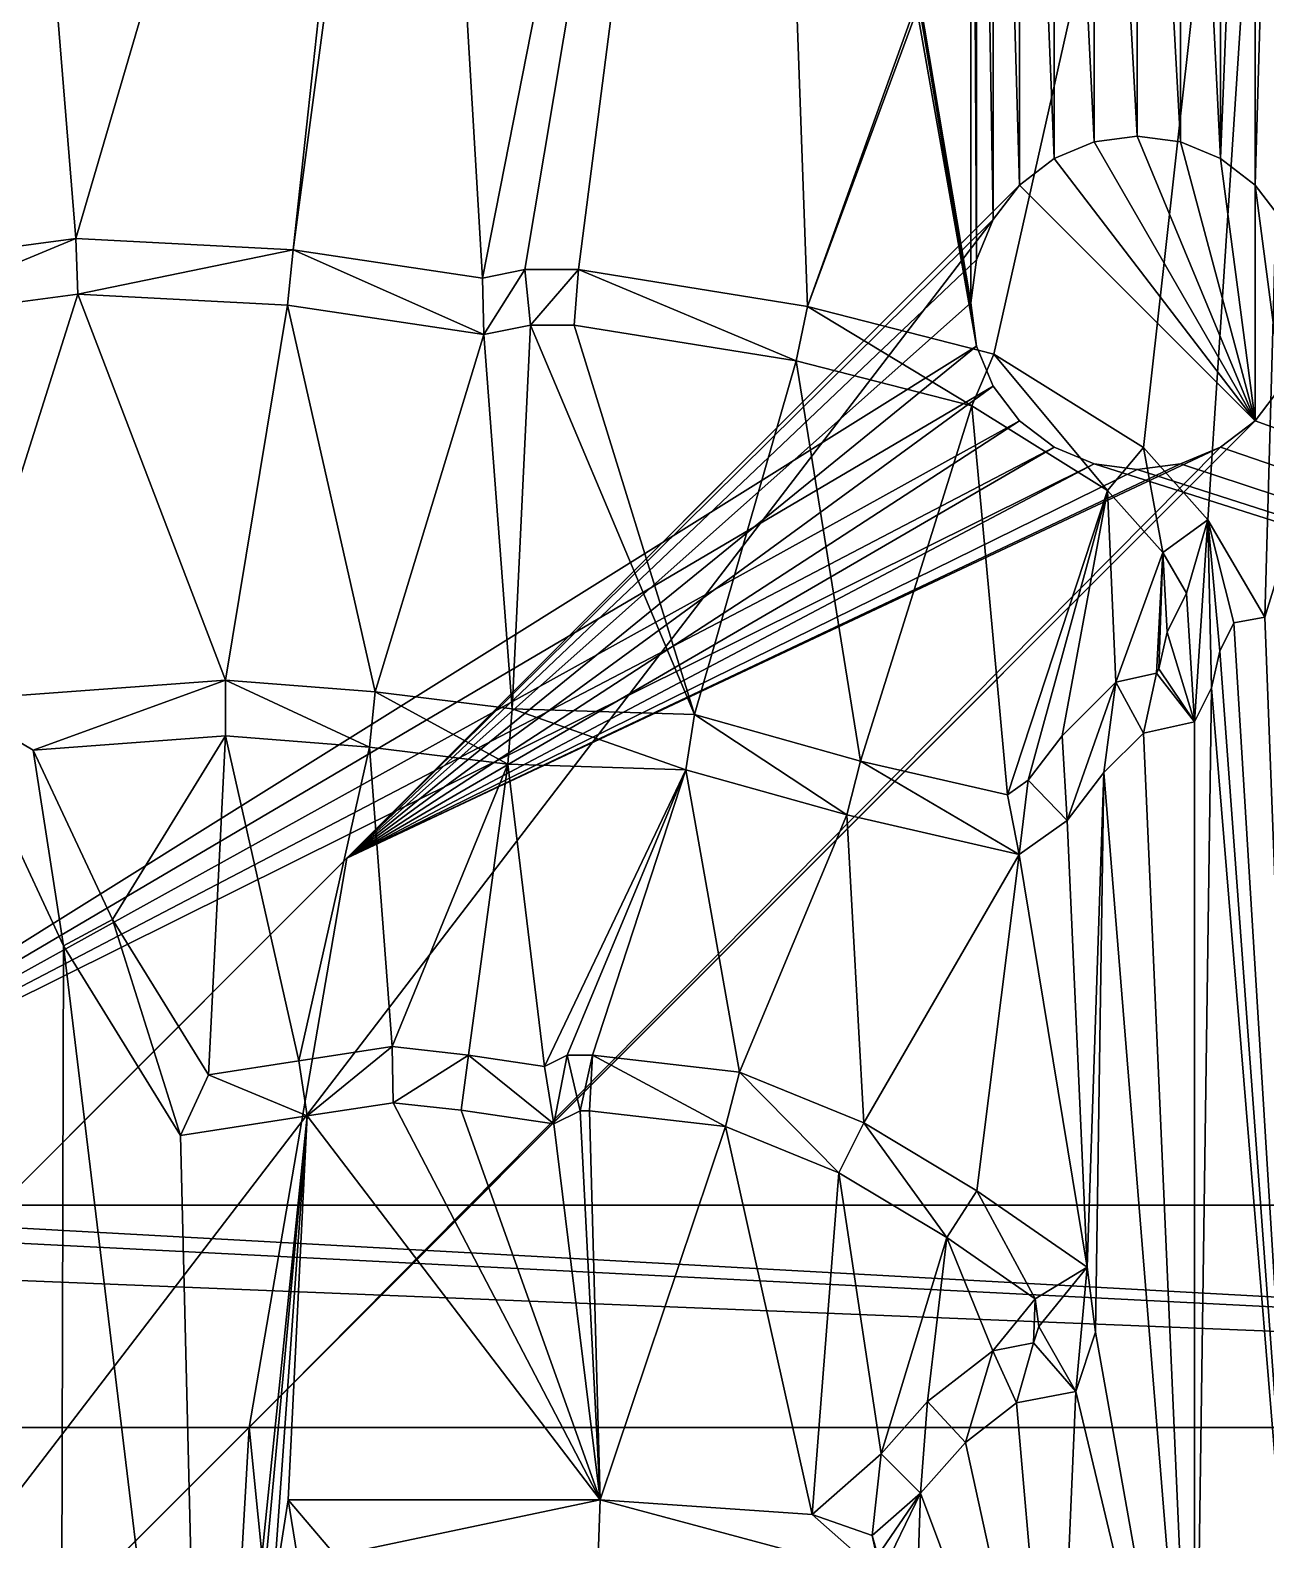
# Model space of a CAD drawing. Extents: x 10 to 110, y 10 to 115.
# Drawn here: x 45.03 to 56.16, y 43.86 to 57.46 of the extents above; entities that cross this region are included whole.
import ezdxf

# ---------------------------------------------------------------- set-up
doc = ezdxf.new("R2010")
doc.units = 0
doc.header["$MEASUREMENT"] = 0
doc.layers.add('STL2DXF', color=7, linetype='Continuous')

msp = doc.modelspace()

# ---------------------------------------------------------------- linework, layer by layer
at = {"layer": 'STL2DXF'}
for points in [[(53.5, 65, 5.5), (43.375, 115, 5.5), (53.5, 55, 5.5)], [(43.375, 112.125, 5.5), (53.551, 54.612, 5.5), (43.375, 115, 5.5)], [(43.375, 115, 5.5), (53.551, 54.612, 5.5), (53.5, 55, 5.5)], [(43.375, 112.125, 5.5), (41.175, 46.875, 5.5), (53.551, 54.612, 5.5)], [(51.569, 67.749, -0.6), (70, 105, -0.6), (52.028, 54.969, -0.6)], [(52.028, 54.969, -0.6), (70, 105, -0.6), (56.569, 67.249, -0.6)], [(49.102, 55.224, -0.6), (48.569, 64.249, -0.6), (51.569, 67.749, -0.6)], [(49.102, 55.224, -0.6), (51.569, 67.749, -0.6), (49.484, 55.3, -0.6)], [(49.484, 55.3, -0.6), (51.569, 67.749, -0.6), (49.967, 55.3, -0.6)], [(49.967, 55.3, -0.6), (51.569, 67.749, -0.6), (52.028, 54.969, -0.6)], [(52.028, 54.969, -0.6), (56.569, 67.249, -0.6), (53.708, 54.537, -0.6)], [(53.708, 54.537, -0.6), (56.569, 67.249, -0.6), (55.056, 53.697, -0.6)], [(55.056, 53.697, -0.6), (56.569, 67.249, -0.6), (55.635, 53.048, -0.6)], [(55.635, 53.048, -0.6), (56.569, 67.249, -0.6), (56.15, 52.17, -0.6)], [(56.15, 52.17, -0.6), (56.569, 67.249, -0.6), (56.513, 53.347, -0.6)], [(43.53, 55.326, -0.6), (44.569, 66.249, -0.6), (45.438, 55.58, -0.6)], [(45.438, 55.58, -0.6), (44.569, 66.249, -0.6), (48.569, 66.249, -0.6)], [(45.438, 55.58, -0.6), (48.569, 66.249, -0.6), (47.397, 55.478, -0.6)], [(47.397, 55.478, -0.6), (48.569, 66.249, -0.6), (48.569, 64.249, -0.6)], [(53.551, 55.388, 5.5), (53.5, 65, 5.5), (53.5, 55, 5.5)], [(53.5, 65, 5.5), (53.551, 55.388, 5.5), (53.551, 64.612, 5.5)], [(53.551, 64.612, 5.5), (53.551, 55.388, 5.5), (53.701, 55.75, 5.5)], [(53.551, 64.612, 5.5), (53.701, 55.75, 5.5), (53.701, 64.25, 5.5)], [(47.397, 55.478, -0.6), (48.569, 64.249, -0.6), (49.102, 55.224, -0.6)], [(53.701, 64.25, 5.5), (53.701, 55.75, 5.5), (53.939, 56.061, 5.5)], [(53.701, 64.25, 5.5), (53.939, 56.061, 5.5), (53.939, 63.939, 5.5)], [(56.061, 63.939, 5.5), (56.061, 56.061, 5.5), (56.299, 64.25, 5.5)], [(56.299, 64.25, 5.5), (56.061, 56.061, 5.5), (56.299, 55.75, 5.5)], [(53.939, 63.939, 5.5), (53.939, 56.061, 5.5), (54.25, 56.299, 5.5)], [(53.939, 63.939, 5.5), (54.25, 56.299, 5.5), (54.25, 63.701, 5.5)], [(55.75, 63.701, 5.5), (55.75, 56.299, 5.5), (56.061, 63.939, 5.5)], [(56.061, 63.939, 5.5), (55.75, 56.299, 5.5), (56.061, 56.061, 5.5)], [(54.25, 63.701, 5.5), (54.25, 56.299, 5.5), (54.612, 56.449, 5.5)], [(54.25, 63.701, 5.5), (54.612, 56.449, 5.5), (54.612, 63.551, 5.5)], [(55.388, 63.551, 5.5), (55.75, 56.299, 5.5), (55.75, 63.701, 5.5)], [(54.612, 63.551, 5.5), (54.612, 56.449, 5.5), (55, 56.5, 5.5)], [(54.612, 63.551, 5.5), (55, 56.5, 5.5), (55, 63.5, 5.5)], [(55, 63.5, 5.5), (55.388, 56.449, 5.5), (55.388, 63.551, 5.5)], [(55, 63.5, 5.5), (55, 56.5, 5.5), (55.388, 56.449, 5.5)], [(55.388, 63.551, 5.5), (55.388, 56.449, 5.5), (55.75, 56.299, 5.5)], [(54.25, 56.299), (56.061, 53.939), (54.612, 56.449)], [(54.612, 56.449, 5.5), (54.25, 56.299), (54.612, 56.449)], [(54.25, 56.299), (54.612, 56.449, 5.5), (54.25, 56.299, 5.5)], [(54.612, 56.449), (56.061, 53.939), (55, 56.5)], [(55, 56.5, 5.5), (54.612, 56.449), (55, 56.5)], [(54.612, 56.449), (55, 56.5, 5.5), (54.612, 56.449, 5.5)], [(55, 56.5), (56.061, 53.939), (55.388, 56.449)], [(55.388, 56.449, 5.5), (55, 56.5), (55.388, 56.449)], [(55, 56.5), (55.388, 56.449, 5.5), (55, 56.5, 5.5)], [(55.388, 56.449), (56.061, 53.939), (55.75, 56.299)], [(55.75, 56.299, 5.5), (55.388, 56.449), (55.75, 56.299)], [(55.388, 56.449), (55.75, 56.299, 5.5), (55.388, 56.449, 5.5)], [(53.939, 56.061), (56.061, 53.939), (54.25, 56.299)], [(54.25, 56.299, 5.5), (53.939, 56.061), (54.25, 56.299)], [(53.939, 56.061), (54.25, 56.299, 5.5), (53.939, 56.061, 0.5)], [(53.939, 56.061, 0.5), (54.25, 56.299, 5.5), (53.939, 56.061, 5.5)], [(55.75, 56.299), (56.061, 53.939), (56.061, 56.061)], [(56.061, 56.061, 5.5), (55.75, 56.299), (56.061, 56.061)], [(55.75, 56.299), (56.061, 56.061, 5.5), (55.75, 56.299, 5.5)], [(53.939, 56.061, 0.5), (37.879, 40), (53.939, 56.061)], [(37.879, 40), (53.939, 56.061, 0.5), (47.879, 50, 0.5)], [(37.879, 40), (40, 37.879), (53.939, 56.061)], [(53.939, 56.061), (40, 37.879), (56.061, 53.939)], [(53.701, 55.75, 0.5), (47.879, 50, 0.5), (53.939, 56.061, 0.5)], [(53.939, 56.061, 0.5), (53.701, 55.75, 5.5), (53.701, 55.75, 0.5)], [(53.701, 55.75, 5.5), (53.939, 56.061, 0.5), (53.939, 56.061, 5.5)], [(56.061, 56.061), (56.061, 53.939), (56.299, 54.25)], [(56.061, 56.061), (56.299, 54.25), (56.299, 55.75)], [(56.061, 56.061, 5.5), (56.299, 55.75), (56.299, 55.75, 5.5)], [(56.299, 55.75), (56.061, 56.061, 5.5), (56.061, 56.061)], [(53.551, 55.388, 0.5), (47.879, 50, 0.5), (53.701, 55.75, 0.5)], [(53.701, 55.75, 0.5), (53.551, 55.388, 5.5), (53.551, 55.388, 0.5)], [(53.551, 55.388, 5.5), (53.701, 55.75, 0.5), (53.701, 55.75, 5.5)], [(43.653, 54.838, -0.4), (43.53, 55.326, -0.4), (45.438, 55.58, -0.4)], [(45.438, 55.58, -0.6), (43.53, 55.326, -0.4), (43.53, 55.326, -0.6)], [(43.53, 55.326, -0.4), (45.438, 55.58, -0.6), (45.438, 55.58, -0.4)], [(43.653, 54.838, -0.4), (45.438, 55.58, -0.4), (45.458, 55.078, -0.4)], [(45.458, 55.078, -0.4), (45.438, 55.58, -0.4), (47.397, 55.478, -0.4)], [(47.397, 55.478, -0.6), (45.438, 55.58, -0.4), (45.438, 55.58, -0.6)], [(45.438, 55.58, -0.4), (47.397, 55.478, -0.6), (47.397, 55.478, -0.4)], [(45.458, 55.078, -0.4), (47.397, 55.478, -0.4), (47.347, 54.98, -0.4)], [(47.347, 54.98, -0.4), (47.397, 55.478, -0.4), (49.115, 54.716, -0.4)], [(49.115, 54.716, -0.4), (47.397, 55.478, -0.4), (49.102, 55.224, -0.4)], [(49.102, 55.224, -0.6), (47.397, 55.478, -0.4), (47.397, 55.478, -0.6)], [(47.397, 55.478, -0.4), (49.102, 55.224, -0.6), (49.102, 55.224, -0.4)], [(47.879, 50, 0.5), (53.551, 55.388, 0.5), (53.5, 55, 0.5)], [(53.551, 55.388, 0.5), (53.5, 55, 5.5), (53.5, 55, 0.5)], [(53.5, 55, 5.5), (53.551, 55.388, 0.5), (53.551, 55.388, 5.5)], [(49.115, 54.716, -0.4), (49.102, 55.224, -0.4), (49.484, 55.3, -0.4)], [(49.484, 55.3, -0.4), (49.102, 55.224, -0.6), (49.484, 55.3, -0.6)], [(49.102, 55.224, -0.6), (49.484, 55.3, -0.4), (49.102, 55.224, -0.4)], [(49.115, 54.716, -0.4), (49.484, 55.3, -0.4), (49.533, 54.8, -0.4)], [(49.533, 54.8, -0.4), (49.484, 55.3, -0.4), (49.967, 55.3, -0.4)], [(49.967, 55.3, -0.6), (49.484, 55.3, -0.4), (49.484, 55.3, -0.6)], [(49.484, 55.3, -0.4), (49.967, 55.3, -0.6), (49.967, 55.3, -0.4)], [(49.533, 54.8, -0.4), (49.967, 55.3, -0.4), (49.927, 54.8, -0.4)], [(49.927, 54.8, -0.4), (49.967, 55.3, -0.4), (51.926, 54.479, -0.4)], [(51.926, 54.479, -0.4), (49.967, 55.3, -0.4), (52.028, 54.969, -0.4)], [(52.028, 54.969, -0.6), (49.967, 55.3, -0.4), (49.967, 55.3, -0.6)], [(49.967, 55.3, -0.4), (52.028, 54.969, -0.6), (52.028, 54.969, -0.4)], [(44.297, 51.42, -0.6), (43.653, 54.838, -0.6), (45.458, 55.078, -0.6)], [(43.653, 54.838, -0.4), (45.458, 55.078, -0.6), (43.653, 54.838, -0.6)], [(45.458, 55.078, -0.6), (43.653, 54.838, -0.4), (45.458, 55.078, -0.4)], [(44.297, 51.42, -0.6), (45.458, 55.078, -0.6), (46.788, 51.603, -0.6)], [(46.788, 51.603, -0.6), (45.458, 55.078, -0.6), (47.347, 54.98, -0.6)], [(45.458, 55.078, -0.4), (47.347, 54.98, -0.6), (45.458, 55.078, -0.6)], [(47.347, 54.98, -0.6), (45.458, 55.078, -0.4), (47.347, 54.98, -0.4)], [(46.788, 51.603, -0.6), (47.347, 54.98, -0.6), (48.134, 51.497, -0.6)], [(48.134, 51.497, -0.6), (47.347, 54.98, -0.6), (49.115, 54.716, -0.6)], [(47.347, 54.98, -0.4), (49.115, 54.716, -0.6), (47.347, 54.98, -0.6)], [(49.115, 54.716, -0.6), (47.347, 54.98, -0.4), (49.115, 54.716, -0.4)], [(53.551, 54.612, 0.5), (47.879, 50, 0.5), (53.5, 55, 0.5)], [(51.926, 54.479, -0.4), (52.028, 54.969, -0.4), (53.509, 54.072, -0.4)], [(53.509, 54.072, -0.4), (52.028, 54.969, -0.4), (53.708, 54.537, -0.4)], [(53.708, 54.537, -0.6), (52.028, 54.969, -0.4), (52.028, 54.969, -0.6)], [(52.028, 54.969, -0.4), (53.708, 54.537, -0.6), (53.708, 54.537, -0.4)], [(53.5, 55, 0.5), (53.551, 54.612, 5.5), (53.551, 54.612, 0.5)], [(53.551, 54.612, 5.5), (53.5, 55, 0.5), (53.5, 55, 5.5)], [(49.369, 51.346, -0.6), (49.115, 54.716, -0.6), (49.533, 54.8, -0.6)], [(49.115, 54.716, -0.6), (49.533, 54.8, -0.4), (49.533, 54.8, -0.6)], [(49.533, 54.8, -0.4), (49.115, 54.716, -0.6), (49.115, 54.716, -0.4)], [(49.369, 51.346, -0.6), (49.533, 54.8, -0.6), (51.011, 51.294, -0.6)], [(51.011, 51.294, -0.6), (49.533, 54.8, -0.6), (49.927, 54.8, -0.6)], [(49.533, 54.8, -0.4), (49.927, 54.8, -0.6), (49.533, 54.8, -0.6)], [(49.927, 54.8, -0.6), (49.533, 54.8, -0.4), (49.927, 54.8, -0.4)], [(51.011, 51.294, -0.6), (49.927, 54.8, -0.6), (51.926, 54.479, -0.6)], [(49.927, 54.8, -0.4), (51.926, 54.479, -0.6), (49.927, 54.8, -0.6)], [(51.926, 54.479, -0.6), (49.927, 54.8, -0.4), (51.926, 54.479, -0.4)], [(48.134, 51.497, -0.6), (49.115, 54.716, -0.6), (49.369, 51.346, -0.6)], [(53.551, 54.612, 5.5), (41.175, 46.875, 5.5), (53.701, 54.25, 5.5)], [(53.701, 54.25, 0.5), (47.879, 50, 0.5), (53.551, 54.612, 0.5)], [(53.509, 54.072, -0.4), (53.708, 54.537, -0.4), (54.731, 53.311, -0.4)], [(53.551, 54.612, 0.5), (53.701, 54.25, 5.5), (53.701, 54.25, 0.5)], [(53.701, 54.25, 5.5), (53.551, 54.612, 0.5), (53.551, 54.612, 5.5)], [(54.731, 53.311, -0.4), (53.708, 54.537, -0.4), (55.056, 53.697, -0.4)], [(55.056, 53.697, -0.6), (53.708, 54.537, -0.4), (53.708, 54.537, -0.6)], [(53.708, 54.537, -0.4), (55.056, 53.697, -0.6), (55.056, 53.697, -0.4)], [(51.011, 51.294, -0.6), (51.926, 54.479, -0.6), (52.508, 50.874, -0.6)], [(52.508, 50.874, -0.6), (51.926, 54.479, -0.6), (53.509, 54.072, -0.6)], [(51.926, 54.479, -0.4), (53.509, 54.072, -0.6), (51.926, 54.479, -0.6)], [(53.509, 54.072, -0.6), (51.926, 54.479, -0.4), (53.509, 54.072, -0.4)], [(53.701, 54.25, 5.5), (41.175, 46.875, 5.5), (53.939, 53.939, 5.5)], [(53.939, 53.939, 0.5), (47.879, 50, 0.5), (53.701, 54.25, 0.5)], [(53.701, 54.25, 0.5), (53.939, 53.939, 5.5), (53.939, 53.939, 0.5)], [(53.939, 53.939, 5.5), (53.701, 54.25, 0.5), (53.701, 54.25, 5.5)], [(56.061, 53.939, 5.5), (75.625, 46.875, 5.5), (56.299, 54.25, 5.5)], [(56.299, 54.25, 5.5), (56.061, 53.939, 0.5), (56.061, 53.939, 5.5)], [(56.061, 53.939, 0.5), (56.299, 54.25, 5.5), (56.061, 53.939)], [(56.061, 53.939), (56.299, 54.25, 5.5), (56.299, 54.25)], [(52.508, 50.874, -0.6), (53.509, 54.072, -0.6), (53.831, 50.57, -0.6)], [(53.831, 50.57, -0.6), (53.509, 54.072, -0.6), (54.731, 53.311, -0.6)], [(53.509, 54.072, -0.4), (54.731, 53.311, -0.6), (53.509, 54.072, -0.6)], [(54.731, 53.311, -0.6), (53.509, 54.072, -0.4), (54.731, 53.311, -0.4)], [(40, 37.879), (47, 44.875, 0.5), (56.061, 53.939)], [(53.939, 53.939, 5.5), (41.175, 46.875, 5.5), (54.25, 53.701, 5.5)], [(47, 44.875, 0.5), (55.75, 53.701, 0.5), (56.061, 53.939, 0.5)], [(56.061, 53.939), (47, 44.875, 0.5), (56.061, 53.939, 0.5)], [(54.25, 53.701, 0.5), (47.879, 50, 0.5), (53.939, 53.939, 0.5)], [(53.939, 53.939, 0.5), (54.25, 53.701, 5.5), (54.25, 53.701, 0.5)], [(54.25, 53.701, 5.5), (53.939, 53.939, 0.5), (53.939, 53.939, 5.5)], [(55.75, 53.701, 5.5), (75.625, 46.875, 5.5), (56.061, 53.939, 5.5)], [(55.75, 53.701, 0.5), (56.061, 53.939, 5.5), (56.061, 53.939, 0.5)], [(56.061, 53.939, 5.5), (55.75, 53.701, 0.5), (55.75, 53.701, 5.5)], [(54.25, 53.701, 5.5), (41.175, 46.875, 5.5), (54.612, 53.551, 5.5)], [(47, 44.875, 0.5), (47.879, 50, 0.5), (55.75, 53.701, 0.5)], [(55.75, 53.701, 0.5), (47.879, 50, 0.5), (55.388, 53.551, 0.5)], [(54.612, 53.551, 0.5), (47.879, 50, 0.5), (54.25, 53.701, 0.5)], [(54.25, 53.701, 5.5), (54.612, 53.551, 0.5), (54.25, 53.701, 0.5)], [(54.612, 53.551, 0.5), (54.25, 53.701, 5.5), (54.612, 53.551, 5.5)], [(54.731, 53.311, -0.4), (55.056, 53.697, -0.4), (55.229, 52.752, -0.4)], [(55.229, 52.752, -0.4), (55.056, 53.697, -0.4), (55.635, 53.048, -0.4)], [(55.635, 53.048, -0.4), (55.056, 53.697, -0.6), (55.635, 53.048, -0.6)], [(55.056, 53.697, -0.6), (55.635, 53.048, -0.4), (55.056, 53.697, -0.4)], [(55.388, 53.551, 5.5), (75.625, 46.875, 5.5), (55.75, 53.701, 5.5)], [(55.388, 53.551, 0.5), (55.75, 53.701, 5.5), (55.75, 53.701, 0.5)], [(55.75, 53.701, 5.5), (55.388, 53.551, 0.5), (55.388, 53.551, 5.5)], [(54.612, 53.551, 5.5), (41.175, 46.875, 5.5), (75.625, 46.875, 5.5)], [(55.388, 53.551, 0.5), (47.879, 50, 0.5), (55, 53.5, 0.5)], [(55, 53.5, 0.5), (47.879, 50, 0.5), (54.612, 53.551, 0.5)], [(54.612, 53.551, 5.5), (75.625, 46.875, 5.5), (55, 53.5, 5.5)], [(54.612, 53.551, 0.5), (55, 53.5, 5.5), (55, 53.5, 0.5)], [(55, 53.5, 5.5), (54.612, 53.551, 0.5), (54.612, 53.551, 5.5)], [(55, 53.5, 5.5), (75.625, 46.875, 5.5), (55.388, 53.551, 5.5)], [(55, 53.5, 0.5), (55.388, 53.551, 5.5), (55.388, 53.551, 0.5)], [(55.388, 53.551, 5.5), (55, 53.5, 0.5), (55, 53.5, 5.5)], [(53.831, 50.57, -0.6), (54.731, 53.311, -0.6), (54.018, 50.703, -0.6)], [(54.018, 50.703, -0.6), (54.731, 53.311, -0.6), (54.323, 51.101, -0.6)], [(54.323, 51.101, -0.6), (54.731, 53.311, -0.6), (54.806, 51.584, -0.6)], [(54.806, 51.584, -0.6), (54.731, 53.311, -0.6), (55.229, 52.752, -0.6)], [(54.731, 53.311, -0.6), (55.229, 52.752, -0.4), (55.229, 52.752, -0.6)], [(55.229, 52.752, -0.4), (54.731, 53.311, -0.6), (54.731, 53.311, -0.4)], [(56.608, 40.135, -0.6), (56.15, 52.17, -0.6), (56.513, 53.347, -0.6)], [(55.229, 52.752, -0.4), (55.635, 53.048, -0.4), (55.444, 52.385, -0.4)], [(55.444, 52.385, -0.4), (55.635, 53.048, -0.4), (55.514, 51.229, -0.4)], [(55.514, 51.229, -0.4), (55.635, 53.048, -0.4), (55.667, 51.534, -0.4)], [(55.667, 51.534, -0.4), (55.635, 53.048, -0.4), (55.743, 51.865, -0.4)], [(55.743, 51.865, -0.4), (55.635, 53.048, -0.4), (55.87, 52.119, -0.4)], [(55.87, 52.119, -0.4), (55.635, 53.048, -0.4), (56.15, 52.17, -0.4)], [(56.15, 52.17, -0.4), (55.635, 53.048, -0.6), (56.15, 52.17, -0.6)], [(55.635, 53.048, -0.6), (56.15, 52.17, -0.4), (55.635, 53.048, -0.4)], [(54.806, 51.584, -0.6), (55.229, 52.752, -0.6), (55.173, 51.665, -0.6)], [(55.173, 51.665, -0.6), (55.229, 52.752, -0.6), (55.193, 51.705, -0.6)], [(55.193, 51.705, -0.6), (55.229, 52.752, -0.6), (55.269, 52.035, -0.6)], [(55.269, 52.035, -0.6), (55.229, 52.752, -0.6), (55.444, 52.385, -0.6)], [(55.229, 52.752, -0.6), (55.444, 52.385, -0.4), (55.444, 52.385, -0.6)], [(55.444, 52.385, -0.4), (55.229, 52.752, -0.6), (55.229, 52.752, -0.4)], [(55.514, 51.229, -0.4), (55.269, 52.035, -0.4), (55.444, 52.385, -0.4)], [(55.444, 52.385, -0.6), (55.269, 52.035, -0.4), (55.269, 52.035, -0.6)], [(55.269, 52.035, -0.4), (55.444, 52.385, -0.6), (55.444, 52.385, -0.4)], [(55.743, 51.865, -0.4), (55.87, 52.119, -0.6), (55.743, 51.865, -0.6)], [(55.87, 52.119, -0.6), (55.743, 51.865, -0.4), (55.87, 52.119, -0.4)], [(56.608, 40.135, -0.6), (55.743, 51.865, -0.6), (55.87, 52.119, -0.6)], [(55.87, 52.119, -0.4), (56.15, 52.17, -0.6), (55.87, 52.119, -0.6)], [(56.15, 52.17, -0.6), (55.87, 52.119, -0.4), (56.15, 52.17, -0.4)], [(56.608, 40.135, -0.6), (55.87, 52.119, -0.6), (56.15, 52.17, -0.6)], [(55.514, 51.229, -0.4), (55.193, 51.705, -0.4), (55.269, 52.035, -0.4)], [(55.269, 52.035, -0.6), (55.193, 51.705, -0.4), (55.193, 51.705, -0.6)], [(55.193, 51.705, -0.4), (55.269, 52.035, -0.6), (55.269, 52.035, -0.4)], [(55.667, 51.534, -0.4), (55.743, 51.865, -0.6), (55.667, 51.534, -0.6)], [(55.743, 51.865, -0.6), (55.667, 51.534, -0.4), (55.743, 51.865, -0.4)], [(56.608, 40.135, -0.6), (55.667, 51.534, -0.6), (55.743, 51.865, -0.6)], [(55.056, 51.127, -0.4), (54.806, 51.584, -0.4), (55.173, 51.665, -0.4)], [(55.173, 51.665, -0.4), (54.806, 51.584, -0.6), (55.173, 51.665, -0.6)], [(54.806, 51.584, -0.6), (55.173, 51.665, -0.4), (54.806, 51.584, -0.4)], [(55.056, 51.127, -0.4), (55.173, 51.665, -0.4), (55.514, 51.229, -0.4)], [(55.514, 51.229, -0.4), (55.173, 51.665, -0.4), (55.193, 51.705, -0.4)], [(55.193, 51.705, -0.6), (55.173, 51.665, -0.4), (55.173, 51.665, -0.6)], [(55.173, 51.665, -0.4), (55.193, 51.705, -0.6), (55.193, 51.705, -0.4)], [(46.788, 51.603, -0.4), (45.056, 50.974, -0.4), (44.297, 51.42, -0.4)], [(46.788, 51.603, -0.6), (44.297, 51.42, -0.4), (44.297, 51.42, -0.6)], [(44.297, 51.42, -0.4), (46.788, 51.603, -0.6), (46.788, 51.603, -0.4)], [(45.056, 50.974, -0.4), (46.788, 51.603, -0.4), (46.787, 51.102, -0.4)], [(46.787, 51.102, -0.4), (46.788, 51.603, -0.4), (48.084, 51, -0.4)], [(48.084, 51, -0.4), (46.788, 51.603, -0.4), (48.134, 51.497, -0.4)], [(48.134, 51.497, -0.6), (46.788, 51.603, -0.4), (46.788, 51.603, -0.6)], [(46.788, 51.603, -0.4), (48.134, 51.497, -0.6), (48.134, 51.497, -0.4)], [(54.369, 50.338, -0.4), (54.323, 51.101, -0.4), (54.806, 51.584, -0.4)], [(54.806, 51.584, -0.6), (54.323, 51.101, -0.4), (54.323, 51.101, -0.6)], [(54.323, 51.101, -0.4), (54.806, 51.584, -0.6), (54.806, 51.584, -0.4)], [(54.369, 50.338, -0.4), (54.806, 51.584, -0.4), (54.7, 50.771, -0.4)], [(54.7, 50.771, -0.4), (54.806, 51.584, -0.4), (55.056, 51.127, -0.4)], [(55.514, 51.229, -0.4), (55.667, 51.534, -0.6), (55.514, 51.229, -0.6)], [(55.667, 51.534, -0.6), (55.514, 51.229, -0.4), (55.667, 51.534, -0.4)], [(55.514, 40.72, -0.6), (55.514, 51.229, -0.6), (55.667, 51.534, -0.6)], [(55.514, 40.72, -0.6), (55.667, 51.534, -0.6), (56.608, 40.135, -0.6)], [(44.297, 51.42, -0.6), (45.301, 38.967, -0.6), (44.219, 39.255, -0.6)], [(45.301, 38.967, -0.6), (44.297, 51.42, -0.6), (45.328, 49.21, -0.6)], [(45.056, 50.974, -0.4), (45.328, 49.21, -0.4), (44.297, 51.42, -0.4)], [(44.297, 51.42, -0.6), (45.328, 49.21, -0.4), (45.328, 49.21, -0.6)], [(45.328, 49.21, -0.4), (44.297, 51.42, -0.6), (44.297, 51.42, -0.4)], [(48.084, 51, -0.4), (48.134, 51.497, -0.4), (49.331, 50.847, -0.4)], [(49.331, 50.847, -0.4), (48.134, 51.497, -0.4), (49.369, 51.346, -0.4)], [(49.369, 51.346, -0.6), (48.134, 51.497, -0.4), (48.134, 51.497, -0.6)], [(48.134, 51.497, -0.4), (49.369, 51.346, -0.6), (49.369, 51.346, -0.4)], [(49.331, 50.847, -0.4), (49.369, 51.346, -0.4), (50.934, 50.796, -0.4)], [(50.934, 50.796, -0.4), (49.369, 51.346, -0.4), (51.011, 51.294, -0.4)], [(51.011, 51.294, -0.6), (49.369, 51.346, -0.4), (49.369, 51.346, -0.6)], [(49.369, 51.346, -0.4), (51.011, 51.294, -0.6), (51.011, 51.294, -0.4)], [(50.934, 50.796, -0.4), (51.011, 51.294, -0.4), (52.384, 50.389, -0.4)], [(52.384, 50.389, -0.4), (51.011, 51.294, -0.4), (52.508, 50.874, -0.4)], [(52.508, 50.874, -0.6), (51.011, 51.294, -0.4), (51.011, 51.294, -0.6)], [(51.011, 51.294, -0.4), (52.508, 50.874, -0.6), (52.508, 50.874, -0.4)], [(54.7, 50.771, -0.4), (55.056, 51.127, -0.6), (54.7, 50.771, -0.6)], [(55.056, 51.127, -0.6), (54.7, 50.771, -0.4), (55.056, 51.127, -0.4)], [(55.514, 40.72, -0.6), (54.7, 50.771, -0.6), (55.056, 51.127, -0.6)], [(55.056, 51.127, -0.6), (55.514, 51.229, -0.4), (55.514, 51.229, -0.6)], [(55.514, 51.229, -0.4), (55.056, 51.127, -0.6), (55.056, 51.127, -0.4)], [(55.514, 40.72, -0.6), (55.056, 51.127, -0.6), (55.514, 51.229, -0.6)], [(45.056, 50.974, -0.4), (46.787, 51.102, -0.6), (45.056, 50.974, -0.6)], [(46.787, 51.102, -0.6), (45.056, 50.974, -0.4), (46.787, 51.102, -0.4)], [(46.787, 51.102, -0.6), (45.769, 49.448, -0.6), (45.056, 50.974, -0.6)], [(45.769, 49.448, -0.6), (46.787, 51.102, -0.6), (46.634, 48.048, -0.6)], [(46.634, 48.048, -0.6), (46.787, 51.102, -0.6), (47.448, 48.175, -0.6)], [(46.787, 51.102, -0.4), (48.084, 51, -0.6), (46.787, 51.102, -0.6)], [(48.084, 51, -0.6), (46.787, 51.102, -0.4), (48.084, 51, -0.4)], [(47.448, 48.175, -0.6), (46.787, 51.102, -0.6), (48.084, 51, -0.6)], [(47.448, 48.175, -0.6), (48.084, 51, -0.6), (48.288, 48.303, -0.6)], [(48.084, 51, -0.4), (49.331, 50.847, -0.6), (48.084, 51, -0.6)], [(49.331, 50.847, -0.6), (48.084, 51, -0.4), (49.331, 50.847, -0.4)], [(48.288, 48.303, -0.6), (48.084, 51, -0.6), (49.331, 50.847, -0.6)], [(54.369, 50.338, -0.4), (54.018, 50.703, -0.4), (54.323, 51.101, -0.4)], [(54.323, 51.101, -0.6), (54.018, 50.703, -0.4), (54.018, 50.703, -0.6)], [(54.018, 50.703, -0.4), (54.323, 51.101, -0.6), (54.323, 51.101, -0.4)], [(45.328, 49.21, -0.4), (45.056, 50.974, -0.4), (45.769, 49.448, -0.4)], [(45.769, 49.448, -0.4), (45.056, 50.974, -0.6), (45.769, 49.448, -0.6)], [(45.056, 50.974, -0.6), (45.769, 49.448, -0.4), (45.056, 50.974, -0.4)], [(48.288, 48.303, -0.6), (49.331, 50.847, -0.6), (48.975, 48.226, -0.6)], [(48.975, 48.226, -0.6), (49.331, 50.847, -0.6), (49.662, 48.124, -0.6)], [(49.331, 50.847, -0.4), (50.934, 50.796, -0.6), (49.331, 50.847, -0.6)], [(50.934, 50.796, -0.6), (49.331, 50.847, -0.4), (50.934, 50.796, -0.4)], [(49.662, 48.124, -0.6), (49.331, 50.847, -0.6), (50.934, 50.796, -0.6)], [(52.384, 50.389, -0.4), (52.508, 50.874, -0.4), (53.937, 50.033, -0.4)], [(53.937, 50.033, -0.4), (52.508, 50.874, -0.4), (53.831, 50.57, -0.4)], [(53.831, 50.57, -0.6), (52.508, 50.874, -0.4), (52.508, 50.874, -0.6)], [(52.508, 50.874, -0.4), (53.831, 50.57, -0.6), (53.831, 50.57, -0.4)], [(49.662, 48.124, -0.6), (50.934, 50.796, -0.6), (49.865, 48.226, -0.6)], [(49.865, 48.226, -0.6), (50.934, 50.796, -0.6), (50.094, 48.226, -0.6)], [(50.094, 48.226, -0.6), (50.934, 50.796, -0.6), (51.418, 48.074, -0.6)], [(50.934, 50.796, -0.4), (52.384, 50.389, -0.6), (50.934, 50.796, -0.6)], [(52.384, 50.389, -0.6), (50.934, 50.796, -0.4), (52.384, 50.389, -0.4)], [(51.418, 48.074, -0.6), (50.934, 50.796, -0.6), (52.384, 50.389, -0.6)], [(54.369, 50.338, -0.4), (54.7, 50.771, -0.6), (54.369, 50.338, -0.6)], [(54.7, 50.771, -0.6), (54.369, 50.338, -0.4), (54.7, 50.771, -0.4)], [(54.547, 46.318, -0.6), (54.369, 50.338, -0.6), (54.7, 50.771, -0.6)], [(54.547, 46.318, -0.6), (54.7, 50.771, -0.6), (54.624, 45.733, -0.6)], [(55.514, 40.72, -0.6), (54.624, 45.733, -0.6), (54.7, 50.771, -0.6)], [(53.937, 50.033, -0.4), (53.831, 50.57, -0.4), (54.018, 50.703, -0.4)], [(54.018, 50.703, -0.4), (53.831, 50.57, -0.6), (54.018, 50.703, -0.6)], [(53.831, 50.57, -0.6), (54.018, 50.703, -0.4), (53.831, 50.57, -0.4)], [(53.937, 50.033, -0.4), (54.018, 50.703, -0.4), (54.369, 50.338, -0.4)], [(51.418, 48.074, -0.6), (52.384, 50.389, -0.6), (52.537, 47.616, -0.6)], [(52.384, 50.389, -0.4), (53.937, 50.033, -0.6), (52.384, 50.389, -0.6)], [(53.937, 50.033, -0.6), (52.384, 50.389, -0.4), (53.937, 50.033, -0.4)], [(52.537, 47.616, -0.6), (52.384, 50.389, -0.6), (53.937, 50.033, -0.6)], [(53.937, 50.033, -0.6), (54.369, 50.338, -0.4), (54.369, 50.338, -0.6)], [(54.369, 50.338, -0.4), (53.937, 50.033, -0.6), (53.937, 50.033, -0.4)], [(54.547, 46.318, -0.6), (53.937, 50.033, -0.6), (54.369, 50.338, -0.6)], [(52.537, 47.616, -0.6), (53.937, 50.033, -0.6), (53.555, 47.005, -0.6)], [(53.555, 47.005, -0.6), (53.937, 50.033, -0.6), (54.547, 46.318, -0.6)], [(37.879, 40), (47.879, 50, 0.5), (37.879, 40, 0.5)], [(42.754, 44.875, 0.5), (37.879, 40, 0.5), (47.879, 50, 0.5)], [(47.879, 50, 0.5), (47, 44.875, 0.5), (42.754, 44.875, 0.5)], [(45.328, 49.21, -0.4), (45.769, 49.448, -0.4), (46.383, 47.503, -0.4)], [(46.383, 47.503, -0.4), (45.769, 49.448, -0.4), (46.634, 48.048, -0.4)], [(46.634, 48.048, -0.4), (45.769, 49.448, -0.6), (46.634, 48.048, -0.6)], [(45.769, 49.448, -0.6), (46.634, 48.048, -0.4), (45.769, 49.448, -0.4)], [(45.301, 38.967, -0.6), (45.328, 49.21, -0.6), (46.599, 38.687, -0.6)], [(46.599, 38.687, -0.6), (45.328, 49.21, -0.6), (46.383, 47.503, -0.6)], [(45.328, 49.21, -0.6), (46.383, 47.503, -0.4), (46.383, 47.503, -0.6)], [(46.383, 47.503, -0.4), (45.328, 49.21, -0.6), (45.328, 49.21, -0.4)], [(47.524, 47.681, -0.4), (47.448, 48.175, -0.4), (48.288, 48.303, -0.4)], [(48.288, 48.303, -0.6), (47.448, 48.175, -0.4), (47.448, 48.175, -0.6)], [(47.448, 48.175, -0.4), (48.288, 48.303, -0.6), (48.288, 48.303, -0.4)], [(47.524, 47.681, -0.4), (48.288, 48.303, -0.4), (48.298, 47.798, -0.4)], [(48.298, 47.798, -0.4), (48.288, 48.303, -0.4), (48.975, 48.226, -0.4)], [(48.975, 48.226, -0.6), (48.288, 48.303, -0.4), (48.288, 48.303, -0.6)], [(48.288, 48.303, -0.4), (48.975, 48.226, -0.6), (48.975, 48.226, -0.4)], [(47.524, 47.681, -0.4), (46.634, 48.048, -0.4), (47.448, 48.175, -0.4)], [(47.448, 48.175, -0.6), (46.634, 48.048, -0.4), (46.634, 48.048, -0.6)], [(46.634, 48.048, -0.4), (47.448, 48.175, -0.6), (47.448, 48.175, -0.4)], [(48.298, 47.798, -0.4), (48.975, 48.226, -0.4), (48.911, 47.73, -0.4)], [(48.911, 47.73, -0.4), (48.975, 48.226, -0.4), (49.744, 47.607, -0.4)], [(49.744, 47.607, -0.4), (48.975, 48.226, -0.4), (49.662, 48.124, -0.4)], [(49.662, 48.124, -0.6), (48.975, 48.226, -0.4), (48.975, 48.226, -0.6)], [(48.975, 48.226, -0.4), (49.662, 48.124, -0.6), (49.662, 48.124, -0.4)], [(49.744, 47.607, -0.4), (49.662, 48.124, -0.4), (49.865, 48.226, -0.4)], [(49.865, 48.226, -0.4), (49.662, 48.124, -0.6), (49.865, 48.226, -0.6)], [(49.662, 48.124, -0.6), (49.865, 48.226, -0.4), (49.662, 48.124, -0.4)], [(49.744, 47.607, -0.4), (49.865, 48.226, -0.4), (49.983, 47.726, -0.4)], [(49.983, 47.726, -0.4), (49.865, 48.226, -0.4), (50.094, 48.226, -0.4)], [(50.094, 48.226, -0.6), (49.865, 48.226, -0.4), (49.865, 48.226, -0.6)], [(49.865, 48.226, -0.4), (50.094, 48.226, -0.6), (50.094, 48.226, -0.4)], [(49.983, 47.726, -0.4), (50.094, 48.226, -0.4), (50.066, 47.726, -0.4)], [(50.066, 47.726, -0.4), (50.094, 48.226, -0.4), (51.292, 47.585, -0.4)], [(51.292, 47.585, -0.4), (50.094, 48.226, -0.4), (51.418, 48.074, -0.4)], [(51.418, 48.074, -0.6), (50.094, 48.226, -0.4), (50.094, 48.226, -0.6)], [(50.094, 48.226, -0.4), (51.418, 48.074, -0.6), (51.418, 48.074, -0.4)], [(46.383, 47.503, -0.4), (46.634, 48.048, -0.4), (47.524, 47.681, -0.4)], [(51.292, 47.585, -0.4), (51.418, 48.074, -0.4), (52.313, 47.167, -0.4)], [(52.313, 47.167, -0.4), (51.418, 48.074, -0.4), (52.537, 47.616, -0.4)], [(52.537, 47.616, -0.6), (51.418, 48.074, -0.4), (51.418, 48.074, -0.6)], [(51.418, 48.074, -0.4), (52.537, 47.616, -0.6), (52.537, 47.616, -0.4)], [(50.163, 44.222, -0.6), (47.524, 47.681, -0.6), (48.298, 47.798, -0.6)], [(47.524, 47.681, -0.4), (48.298, 47.798, -0.6), (47.524, 47.681, -0.6)], [(48.298, 47.798, -0.6), (47.524, 47.681, -0.4), (48.298, 47.798, -0.4)], [(50.163, 44.222, -0.6), (48.298, 47.798, -0.6), (48.911, 47.73, -0.6)], [(48.298, 47.798, -0.4), (48.911, 47.73, -0.6), (48.298, 47.798, -0.6)], [(48.911, 47.73, -0.6), (48.298, 47.798, -0.4), (48.911, 47.73, -0.4)], [(50.163, 44.222, -0.6), (48.911, 47.73, -0.6), (49.744, 47.607, -0.6)], [(48.911, 47.73, -0.4), (49.744, 47.607, -0.6), (48.911, 47.73, -0.6)], [(49.744, 47.607, -0.6), (48.911, 47.73, -0.4), (49.744, 47.607, -0.4)], [(50.163, 44.222, -0.6), (49.744, 47.607, -0.6), (49.983, 47.726, -0.6)], [(49.744, 47.607, -0.6), (49.983, 47.726, -0.4), (49.983, 47.726, -0.6)], [(49.983, 47.726, -0.4), (49.744, 47.607, -0.6), (49.744, 47.607, -0.4)], [(50.163, 44.222, -0.6), (49.983, 47.726, -0.6), (50.066, 47.726, -0.6)], [(49.983, 47.726, -0.4), (50.066, 47.726, -0.6), (49.983, 47.726, -0.6)], [(50.066, 47.726, -0.6), (49.983, 47.726, -0.4), (50.066, 47.726, -0.4)], [(50.163, 44.222, -0.6), (50.066, 47.726, -0.6), (51.292, 47.585, -0.6)], [(50.066, 47.726, -0.4), (51.292, 47.585, -0.6), (50.066, 47.726, -0.6)], [(51.292, 47.585, -0.6), (50.066, 47.726, -0.4), (51.292, 47.585, -0.4)], [(46.599, 38.687, -0.6), (46.383, 47.503, -0.6), (47.524, 47.681, -0.6)], [(46.383, 47.503, -0.4), (47.524, 47.681, -0.6), (46.383, 47.503, -0.6)], [(47.524, 47.681, -0.6), (46.383, 47.503, -0.4), (47.524, 47.681, -0.4)], [(46.599, 38.687, -0.6), (47.524, 47.681, -0.6), (47.028, 42.323, -0.6)], [(47.028, 42.323, -0.6), (47.524, 47.681, -0.6), (47.21, 43.323, -0.6)], [(47.21, 43.323, -0.6), (47.524, 47.681, -0.6), (47.352, 44.222, -0.6)], [(47.352, 44.222, -0.6), (47.524, 47.681, -0.6), (50.163, 44.222, -0.6)], [(50.163, 44.222, -0.6), (51.292, 47.585, -0.6), (52.071, 44.089, -0.6)], [(52.071, 44.089, -0.6), (51.292, 47.585, -0.6), (52.313, 47.167, -0.6)], [(51.292, 47.585, -0.4), (52.313, 47.167, -0.6), (51.292, 47.585, -0.6)], [(52.313, 47.167, -0.6), (51.292, 47.585, -0.4), (52.313, 47.167, -0.4)], [(52.313, 47.167, -0.4), (52.537, 47.616, -0.4), (53.284, 46.585, -0.4)], [(53.284, 46.585, -0.4), (52.537, 47.616, -0.4), (53.555, 47.005, -0.4)], [(53.555, 47.005, -0.6), (52.537, 47.616, -0.4), (52.537, 47.616, -0.6)], [(52.537, 47.616, -0.4), (53.555, 47.005, -0.6), (53.555, 47.005, -0.4)], [(52.071, 44.089, -0.6), (52.313, 47.167, -0.6), (52.693, 44.637, -0.6)], [(52.693, 44.637, -0.6), (52.313, 47.167, -0.6), (53.284, 46.585, -0.6)], [(52.313, 47.167, -0.4), (53.284, 46.585, -0.6), (52.313, 47.167, -0.6)], [(53.284, 46.585, -0.6), (52.313, 47.167, -0.4), (53.284, 46.585, -0.4)], [(53.284, 46.585, -0.4), (53.555, 47.005, -0.4), (54.08, 46.033, -0.4)], [(54.08, 46.033, -0.4), (53.555, 47.005, -0.4), (54.547, 46.318, -0.4)], [(54.547, 46.318, -0.6), (53.555, 47.005, -0.4), (53.555, 47.005, -0.6)], [(53.555, 47.005, -0.4), (54.547, 46.318, -0.6), (54.547, 46.318, -0.4)], [(28.175, 46.875, 10.5), (26.175, 44.875, 10.5), (77.625, 44.875, 10.5)], [(28.175, 46.875, 10.5), (77.625, 44.875, 10.5), (38.175, 46.875, 10.5)], [(38.175, 46.875, 10.5), (77.625, 44.875, 10.5), (41.175, 46.875, 10.5)], [(41.175, 46.875, 5.5), (75.625, 46.875, 10.5), (75.625, 46.875, 5.5)], [(75.625, 46.875, 10.5), (41.175, 46.875, 5.5), (41.175, 46.875, 10.5)], [(41.175, 46.875, 10.5), (77.625, 44.875, 10.5), (75.625, 46.875, 10.5)], [(52.693, 44.637, -0.6), (53.284, 46.585, -0.6), (53.11, 45.107, -0.6)], [(53.11, 45.107, -0.6), (53.284, 46.585, -0.6), (53.699, 45.565, -0.6)], [(53.699, 45.565, -0.6), (53.284, 46.585, -0.6), (54.08, 46.033, -0.6)], [(53.284, 46.585, -0.4), (54.08, 46.033, -0.6), (53.284, 46.585, -0.6)], [(54.08, 46.033, -0.6), (53.284, 46.585, -0.4), (54.08, 46.033, -0.4)], [(54.08, 46.033, -0.4), (54.547, 46.318, -0.4), (54.113, 45.782, -0.4)], [(54.113, 45.782, -0.4), (54.547, 46.318, -0.4), (54.446, 45.198, -0.4)], [(54.446, 45.198, -0.4), (54.547, 46.318, -0.4), (54.624, 45.733, -0.4)], [(54.624, 45.733, -0.4), (54.547, 46.318, -0.6), (54.624, 45.733, -0.6)], [(54.547, 46.318, -0.6), (54.624, 45.733, -0.4), (54.547, 46.318, -0.4)], [(53.699, 45.565, -0.6), (54.08, 46.033, -0.6), (54.064, 45.635, -0.6)], [(54.064, 45.635, -0.6), (54.08, 46.033, -0.6), (54.113, 45.782, -0.6)], [(54.08, 46.033, -0.6), (54.113, 45.782, -0.4), (54.113, 45.782, -0.6)], [(54.113, 45.782, -0.4), (54.08, 46.033, -0.6), (54.08, 46.033, -0.4)], [(54.446, 45.198, -0.4), (54.064, 45.635, -0.4), (54.113, 45.782, -0.4)], [(54.113, 45.782, -0.6), (54.064, 45.635, -0.4), (54.064, 45.635, -0.6)], [(54.064, 45.635, -0.4), (54.113, 45.782, -0.6), (54.113, 45.782, -0.4)], [(54.446, 45.198, -0.4), (54.624, 45.733, -0.6), (54.446, 45.198, -0.6)], [(54.624, 45.733, -0.6), (54.446, 45.198, -0.4), (54.624, 45.733, -0.4)], [(55.514, 40.72, -0.6), (54.446, 45.198, -0.6), (54.624, 45.733, -0.6)], [(53.453, 44.74, -0.4), (53.11, 45.107, -0.4), (53.699, 45.565, -0.4)], [(53.699, 45.565, -0.4), (53.11, 45.107, -0.6), (53.699, 45.565, -0.6)], [(53.11, 45.107, -0.6), (53.699, 45.565, -0.4), (53.11, 45.107, -0.4)], [(53.453, 44.74, -0.4), (53.699, 45.565, -0.4), (53.911, 45.097, -0.4)], [(53.911, 45.097, -0.4), (53.699, 45.565, -0.4), (54.064, 45.635, -0.4)], [(54.064, 45.635, -0.4), (53.699, 45.565, -0.6), (54.064, 45.635, -0.6)], [(53.699, 45.565, -0.6), (54.064, 45.635, -0.4), (53.699, 45.565, -0.4)], [(53.911, 45.097, -0.4), (54.064, 45.635, -0.4), (54.446, 45.198, -0.4)], [(53.911, 45.097, -0.6), (54.446, 45.198, -0.4), (54.446, 45.198, -0.6)], [(54.446, 45.198, -0.4), (53.911, 45.097, -0.6), (53.911, 45.097, -0.4)], [(54.267, 41.025, -0.6), (53.911, 45.097, -0.6), (54.446, 45.198, -0.6)], [(54.267, 41.025, -0.6), (54.446, 45.198, -0.6), (55.514, 40.72, -0.6)], [(53.046, 44.282, -0.4), (52.693, 44.637, -0.4), (53.11, 45.107, -0.4)], [(53.11, 45.107, -0.6), (52.693, 44.637, -0.4), (52.693, 44.637, -0.6)], [(52.693, 44.637, -0.4), (53.11, 45.107, -0.6), (53.11, 45.107, -0.4)], [(53.046, 44.282, -0.4), (53.11, 45.107, -0.4), (53.453, 44.74, -0.4)], [(53.453, 44.74, -0.6), (53.911, 45.097, -0.4), (53.911, 45.097, -0.6)], [(53.911, 45.097, -0.4), (53.453, 44.74, -0.6), (53.453, 44.74, -0.4)], [(54.267, 41.025, -0.6), (53.453, 44.74, -0.6), (53.911, 45.097, -0.6)], [(47, 44.875, 0.5), (77.625, 44.875, 10.5), (26.175, 44.875, 0.5)], [(26.175, 44.875, 0.5), (77.625, 44.875, 10.5), (26.175, 44.875, 10.5)], [(26.175, 44.875, 0.5), (42.754, 44.875, 0.5), (47, 44.875, 0.5)], [(47, 44.875, 0.5), (40, 37.879), (40, 37.879, 0.5)], [(40, 37.879, 0.5), (45, 10, 0.5), (47, 44.875, 0.5)], [(47, 44.875, 0.5), (45, 10, 0.5), (50, 15, 0.5)], [(77.246, 44.875, 0.5), (77.625, 44.875, 10.5), (47, 44.875, 0.5)], [(47, 44.875, 0.5), (73, 44.875, 0.5), (77.246, 44.875, 0.5)], [(47, 44.875, 0.5), (50, 15, 0.5), (73, 44.875, 0.5)], [(73, 44.875, 0.5), (50, 15, 0.5), (70, 15, 0.5)], [(53.046, 44.282, -0.4), (53.453, 44.74, -0.6), (53.046, 44.282, -0.6)], [(53.453, 44.74, -0.6), (53.046, 44.282, -0.4), (53.453, 44.74, -0.4)], [(54.267, 41.025, -0.6), (53.046, 44.282, -0.6), (53.453, 44.74, -0.6)], [(52.693, 44.637, -0.4), (52.613, 43.901, -0.4), (52.071, 44.089, -0.4)], [(52.693, 44.637, -0.4), (52.071, 44.089, -0.6), (52.693, 44.637, -0.6)], [(52.071, 44.089, -0.6), (52.693, 44.637, -0.4), (52.071, 44.089, -0.4)], [(52.613, 43.901, -0.4), (52.693, 44.637, -0.4), (53.046, 44.282, -0.4)], [(47.601, 42.679, -0.4), (47.21, 43.323, -0.4), (47.352, 44.222, -0.4)], [(47.352, 44.222, -0.6), (47.21, 43.323, -0.4), (47.21, 43.323, -0.6)], [(47.21, 43.323, -0.4), (47.352, 44.222, -0.6), (47.352, 44.222, -0.4)], [(47.352, 44.222, -0.4), (47.779, 43.722, -0.4), (47.601, 42.679, -0.4)], [(47.779, 43.722, -0.4), (47.352, 44.222, -0.4), (50.163, 44.222, -0.4)], [(50.163, 44.222, -0.6), (47.352, 44.222, -0.4), (47.352, 44.222, -0.6)], [(47.352, 44.222, -0.4), (50.163, 44.222, -0.6), (50.163, 44.222, -0.4)], [(47.779, 43.722, -0.4), (50.163, 44.222, -0.4), (50.145, 43.722, -0.4)], [(50.145, 43.722, -0.4), (50.163, 44.222, -0.4), (52.69, 43.544, -0.4)], [(52.69, 43.544, -0.4), (50.163, 44.222, -0.4), (52.071, 44.089, -0.4)], [(52.071, 44.089, -0.6), (50.163, 44.222, -0.4), (50.163, 44.222, -0.6)], [(50.163, 44.222, -0.4), (52.071, 44.089, -0.6), (52.071, 44.089, -0.4)], [(52.613, 43.901, -0.6), (53.046, 44.282, -0.4), (53.046, 44.282, -0.6)], [(53.046, 44.282, -0.4), (52.613, 43.901, -0.6), (52.613, 43.901, -0.4)], [(53.046, 44.282, -0.6), (52.664, 43.722, -0.6), (52.613, 43.901, -0.6)], [(52.664, 43.722, -0.6), (53.046, 44.282, -0.6), (52.69, 43.544, -0.6)], [(52.69, 43.544, -0.6), (53.046, 44.282, -0.6), (52.944, 41.254, -0.6)], [(52.944, 41.254, -0.6), (53.046, 44.282, -0.6), (54.267, 41.025, -0.6)], [(52.69, 43.544, -0.4), (52.071, 44.089, -0.4), (52.613, 43.901, -0.4)], [(52.69, 43.544, -0.4), (52.613, 43.901, -0.4), (52.664, 43.722, -0.4)], [(52.664, 43.722, -0.4), (52.613, 43.901, -0.6), (52.664, 43.722, -0.6)], [(52.613, 43.901, -0.6), (52.664, 43.722, -0.4), (52.613, 43.901, -0.4)]]:
    msp.add_3dface(points, dxfattribs=at)

doc.saveas('drawing.dxf')
